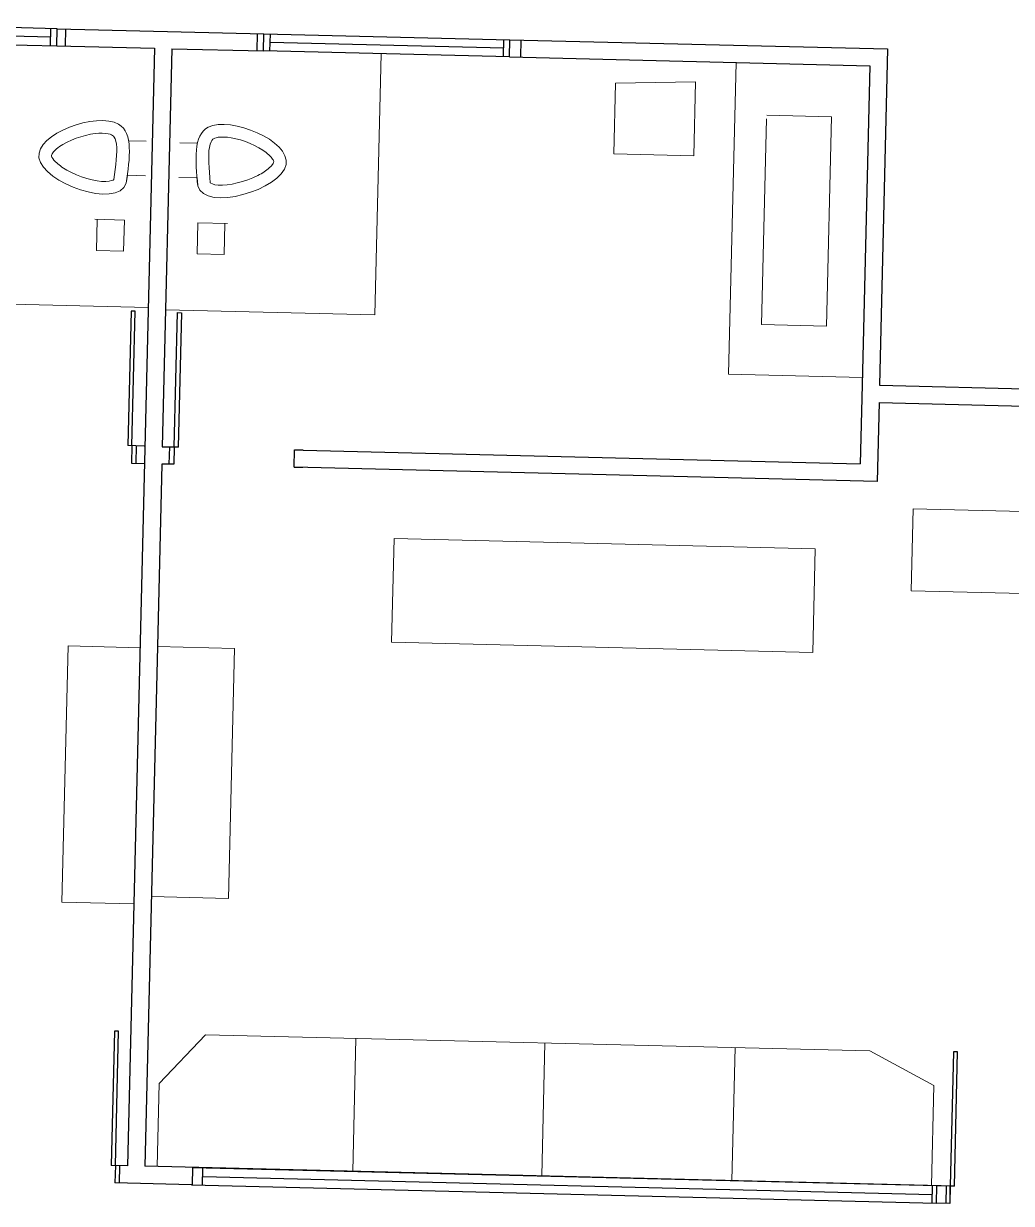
# Model space of a CAD drawing. Header units: millimetres. Extents: x 1418 to 1811, y 1796 to 1956.
# Drawn here: x 1471.556 to 1475.559, y 1825.528 to 1830.311 of the extents above; entities that cross this region are included whole.
import ezdxf

# ---------------------------------------------------------------- set-up
doc = ezdxf.new("R2010")
doc.units = ezdxf.units.MM
for name, color, linetype, lineweight in [('JANELAS', 5, 'Continuous', 25), ('layout', 253, 'Continuous', 13), ('LINHAGROSSA', 7, 'Continuous', 30)]:
    doc.layers.add(name, color=color, linetype=linetype, lineweight=lineweight)

msp = doc.modelspace()

# ---------------------------------------------------------------- linework, layer by layer
at = {"layer": 'JANELAS'}
for p, q in [((1471.692, 1830.2908), (1470.8449, 1830.3114)), ((1471.6656, 1830.2564), (1470.8663, 1830.2758)), ((1471.6647, 1830.2213), (1471.6664, 1830.2914)), ((1472.5295, 1830.2704), (1473.5263, 1830.2461)), ((1472.5541, 1830.1997), (1472.5558, 1830.2698)), ((1473.5007, 1830.1766), (1473.5024, 1830.2467)), ((1470.8432, 1830.2413), (1471.6903, 1830.2207)), ((1473.5246, 1830.1761), (1472.5278, 1830.2003)), ((1473.5016, 1830.2117), (1472.5549, 1830.2347)), ((1475.2574, 1825.5993), (1472.2397, 1825.6728)), ((1472.2808, 1825.6017), (1472.2825, 1825.6717)), ((1472.2816, 1825.6367), (1475.2386, 1825.5647)), ((1472.2356, 1825.6037), (1475.2557, 1825.5293)), ((1475.2377, 1825.5297), (1475.2394, 1825.5998))]:
    msp.add_line(p, q, dxfattribs=at)
at = {"layer": 'layout'}
for p, q in [((1473.0051, 1830.1887), (1472.9794, 1829.13)), ((1474.4437, 1830.1537), (1474.4129, 1828.89)), ((1473.9477, 1829.7835), (1473.9546, 1830.0693)), ((1473.9546, 1830.0693), (1474.2793, 1830.0757)), ((1474.2793, 1830.0757), (1474.272, 1829.7756)), ((1474.567, 1829.9254), (1474.5467, 1829.0917)), ((1474.8297, 1829.9333), (1474.5673, 1829.9397)), ((1474.809, 1829.0853), (1474.8297, 1829.9333)), ((1471.9814, 1829.8367), (1472.0531, 1829.8349)), ((1472.2602, 1829.8264), (1472.1885, 1829.8281)), ((1474.272, 1829.7756), (1473.9477, 1829.7835)), ((1471.9763, 1829.6962), (1472.0497, 1829.6944)), ((1472.2585, 1829.6858), (1472.1851, 1829.6876)), ((1471.8444, 1829.5178), (1471.9643, 1829.5148)), ((1471.851, 1829.3917), (1471.8541, 1829.5175)), ((1471.9643, 1829.5148), (1471.9612, 1829.389)), ((1472.2617, 1829.5041), (1472.2586, 1829.3782)), ((1472.3816, 1829.5012), (1472.2617, 1829.5041)), ((1472.3688, 1829.3756), (1472.3719, 1829.5014)), ((1471.9612, 1829.389), (1471.851, 1829.3917)), ((1472.2586, 1829.3782), (1472.3688, 1829.3756)), ((1472.0612, 1829.1598), (1471.3031, 1829.1782)), ((1472.9794, 1829.13), (1472.131, 1829.1506)), ((1474.5467, 1829.0917), (1474.809, 1829.0853)), ((1474.4129, 1828.89), (1474.9549, 1828.8768)), ((1475.1614, 1828.3436), (1475.1533, 1828.0115)), ((1476.2919, 1828.3161), (1475.1614, 1828.3436)), ((1473.0571, 1828.2239), (1473.0469, 1827.8036)), ((1474.764, 1828.1823), (1473.0571, 1828.2239)), ((1474.7537, 1827.762), (1474.764, 1828.1823)), ((1475.1533, 1828.0115), (1476.2838, 1827.984)), ((1471.7359, 1827.7879), (1471.7106, 1826.7491)), ((1472.0276, 1827.7808), (1471.7359, 1827.7879)), ((1472.0978, 1827.7852), (1472.4108, 1827.7775)), ((1472.4108, 1827.7775), (1472.3861, 1826.7644)), ((1473.0469, 1827.8036), (1474.7537, 1827.762)), ((1472.3861, 1826.7644), (1472.0732, 1826.772)), ((1471.7106, 1826.7491), (1472.0023, 1826.742)), ((1472.2926, 1826.212), (1472.1059, 1826.0135)), ((1472.2926, 1826.212), (1474.9853, 1826.1465)), ((1472.9026, 1826.1972), (1472.8895, 1825.6579)), ((1473.6686, 1826.1785), (1473.6555, 1825.6392)), ((1474.4392, 1826.1598), (1474.4261, 1825.6205)), ((1474.9853, 1826.1465), (1475.2445, 1826.0061)), ((1472.0977, 1825.6772), (1472.1059, 1826.0135)), ((1475.2445, 1826.0061), (1475.2346, 1825.6008))]:
    msp.add_line(p, q, dxfattribs=at)
for points in [[(1471.9712, 1829.6647), (1471.9407, 1829.9033), (1471.6181, 1829.7678), (1471.9712, 1829.6647), (1471.9763, 1829.6962)], [(1472.262, 1829.6542), (1472.3041, 1829.8909), (1472.6197, 1829.7399), (1472.262, 1829.6542), (1472.2585, 1829.6858)]]:
    msp.add_spline(points, degree=3, dxfattribs=at)
for points in [[(1471.9216, 1829.6788), (1471.93, 1829.7353), (1471.9362, 1829.7892), (1471.9294, 1829.8413), (1471.9242, 1829.851), (1471.9162, 1829.8591), (1471.911, 1829.8623), (1471.885, 1829.8673), (1471.8663, 1829.8678), (1471.7966, 1829.8598), (1471.7364, 1829.8376), (1471.6842, 1829.8005), (1471.6737, 1829.7879), (1471.6678, 1829.7759), (1471.668, 1829.7769), (1471.67, 1829.7703), (1471.675, 1829.7611), (1471.6965, 1829.74), (1471.7123, 1829.7283), (1471.7792, 1829.6898), (1471.8475, 1829.6701), (1471.9096, 1829.6715), (1471.9203, 1829.6774), (1471.9216, 1829.6788)], [(1472.3122, 1829.6657), (1472.3067, 1829.7226), (1472.303, 1829.7768), (1472.3124, 1829.8285), (1472.318, 1829.8379), (1472.3265, 1829.8456), (1472.3318, 1829.8485), (1472.358, 1829.8523), (1472.3767, 1829.8519), (1472.4459, 1829.8405), (1472.5049, 1829.8154), (1472.5553, 1829.7758), (1472.5652, 1829.7627), (1472.5705, 1829.7504), (1472.5703, 1829.7514), (1472.568, 1829.7449), (1472.5625, 1829.7359), (1472.54, 1829.716), (1472.5237, 1829.7051), (1472.455, 1829.6698), (1472.3859, 1829.6535), (1472.3239, 1829.6579), (1472.3135, 1829.6643), (1472.3122, 1829.6657)]]:
    msp.add_open_spline(points, degree=3, knots=[0.006653, 0.006653, 0.006653, 0.006653, 0.179116, 0.179116, 0.279942, 0.279942, 0.356527, 0.356527, 0.433113, 0.433113, 0.614296, 0.614296, 0.701675, 0.701675, 0.771877, 0.771877, 0.842078, 0.842078, 0.912279, 0.912279, 1.096903, 1.096903, 1.191805, 1.191805, 1.191805, 1.191805], dxfattribs=at)
at = {"layer": 'LINHAGROSSA'}
for p, q in [((1471.6903, 1830.2207), (1471.692, 1830.2908)), ((1471.692, 1830.2908), (1472.5295, 1830.2704)), ((1471.7251, 1830.2199), (1471.7269, 1830.2899)), ((1472.5027, 1830.2009), (1472.5044, 1830.271)), ((1472.5278, 1830.2003), (1472.5295, 1830.2704)), ((1473.5246, 1830.1761), (1473.5263, 1830.2461)), ((1473.5263, 1830.2461), (1475.0574, 1830.2089)), ((1471.6903, 1830.2207), (1472.0868, 1830.2111)), ((1472.0868, 1830.2111), (1471.9765, 1825.6801)), ((1472.1568, 1830.2094), (1472.1175, 1828.5959)), ((1472.1568, 1830.2094), (1472.5278, 1830.2003)), ((1473.5712, 1830.1749), (1473.5729, 1830.245)), ((1475.0574, 1830.2089), (1475.0242, 1828.8449)), ((1473.5246, 1830.1761), (1474.9857, 1830.1405)), ((1474.9857, 1830.1405), (1474.9542, 1828.8466)), ((1471.9919, 1829.1452), (1471.9786, 1828.6003)), ((1472.0083, 1829.1449), (1471.9919, 1829.1452)), ((1471.995, 1828.5999), (1472.0083, 1829.1449)), ((1472.1663, 1828.5947), (1472.1796, 1829.1397)), ((1472.1796, 1829.1397), (1472.196, 1829.1393)), ((1472.196, 1829.1393), (1472.1827, 1828.5943)), ((1474.9542, 1828.8466), (1474.9464, 1828.5271)), ((1475.0242, 1828.8449), (1476.4981, 1828.809)), ((1475.0225, 1828.7748), (1475.0148, 1828.4553)), ((1475.0225, 1828.7748), (1476.4264, 1828.7407)), ((1472.0438, 1828.5987), (1471.9786, 1828.6003)), ((1471.995, 1828.5999), (1471.9933, 1828.5298)), ((1472.0116, 1828.5294), (1472.0133, 1828.5994)), ((1472.1827, 1828.5943), (1472.1175, 1828.5959)), ((1472.1175, 1828.5959), (1472.1827, 1828.5943)), ((1472.1463, 1828.5251), (1472.148, 1828.5952)), ((1472.1663, 1828.5947), (1472.1646, 1828.5247)), ((1472.6524, 1828.5135), (1472.6541, 1828.5835)), ((1472.6541, 1828.5835), (1472.6886, 1828.5827)), ((1472.6886, 1828.582), (1474.9464, 1828.5271)), ((1471.9933, 1828.5298), (1472.0458, 1828.5285)), ((1472.1158, 1828.5258), (1472.0978, 1827.7852)), ((1472.1646, 1828.5247), (1472.1158, 1828.5258)), ((1475.0148, 1828.4553), (1472.6523, 1828.5128)), ((1472.6524, 1828.5135), (1472.6869, 1828.5126)), ((1472.0978, 1827.7852), (1472.0465, 1825.6784)), ((1471.9245, 1826.2267), (1471.9113, 1825.6817)), ((1471.941, 1826.2263), (1471.9245, 1826.2267)), ((1471.9277, 1825.6813), (1471.941, 1826.2263)), ((1475.3248, 1826.143), (1475.3115, 1825.598)), ((1475.3412, 1826.1426), (1475.3248, 1826.143)), ((1475.3279, 1825.5976), (1475.3412, 1826.1426)), ((1471.9765, 1825.6801), (1471.9113, 1825.6817)), ((1471.9277, 1825.6813), (1471.926, 1825.6112)), ((1471.9443, 1825.6108), (1471.946, 1825.6808)), ((1475.3279, 1825.5985), (1472.0465, 1825.6784)), ((1472.2405, 1825.6026), (1472.2422, 1825.6727)), ((1472.2356, 1825.6037), (1471.926, 1825.6112)), ((1475.2557, 1825.5293), (1475.2574, 1825.5993)), ((1475.3115, 1825.598), (1475.2574, 1825.5993)), ((1475.294, 1825.5283), (1475.2957, 1825.5984)), ((1475.3115, 1825.598), (1475.3098, 1825.5279)), ((1475.3106, 1825.563), (1475.3115, 1825.598)), ((1475.3279, 1825.5976), (1475.3115, 1825.598)), ((1475.3098, 1825.5279), (1475.2557, 1825.5293))]:
    msp.add_line(p, q, dxfattribs=at)

doc.saveas('drawing.dxf')
